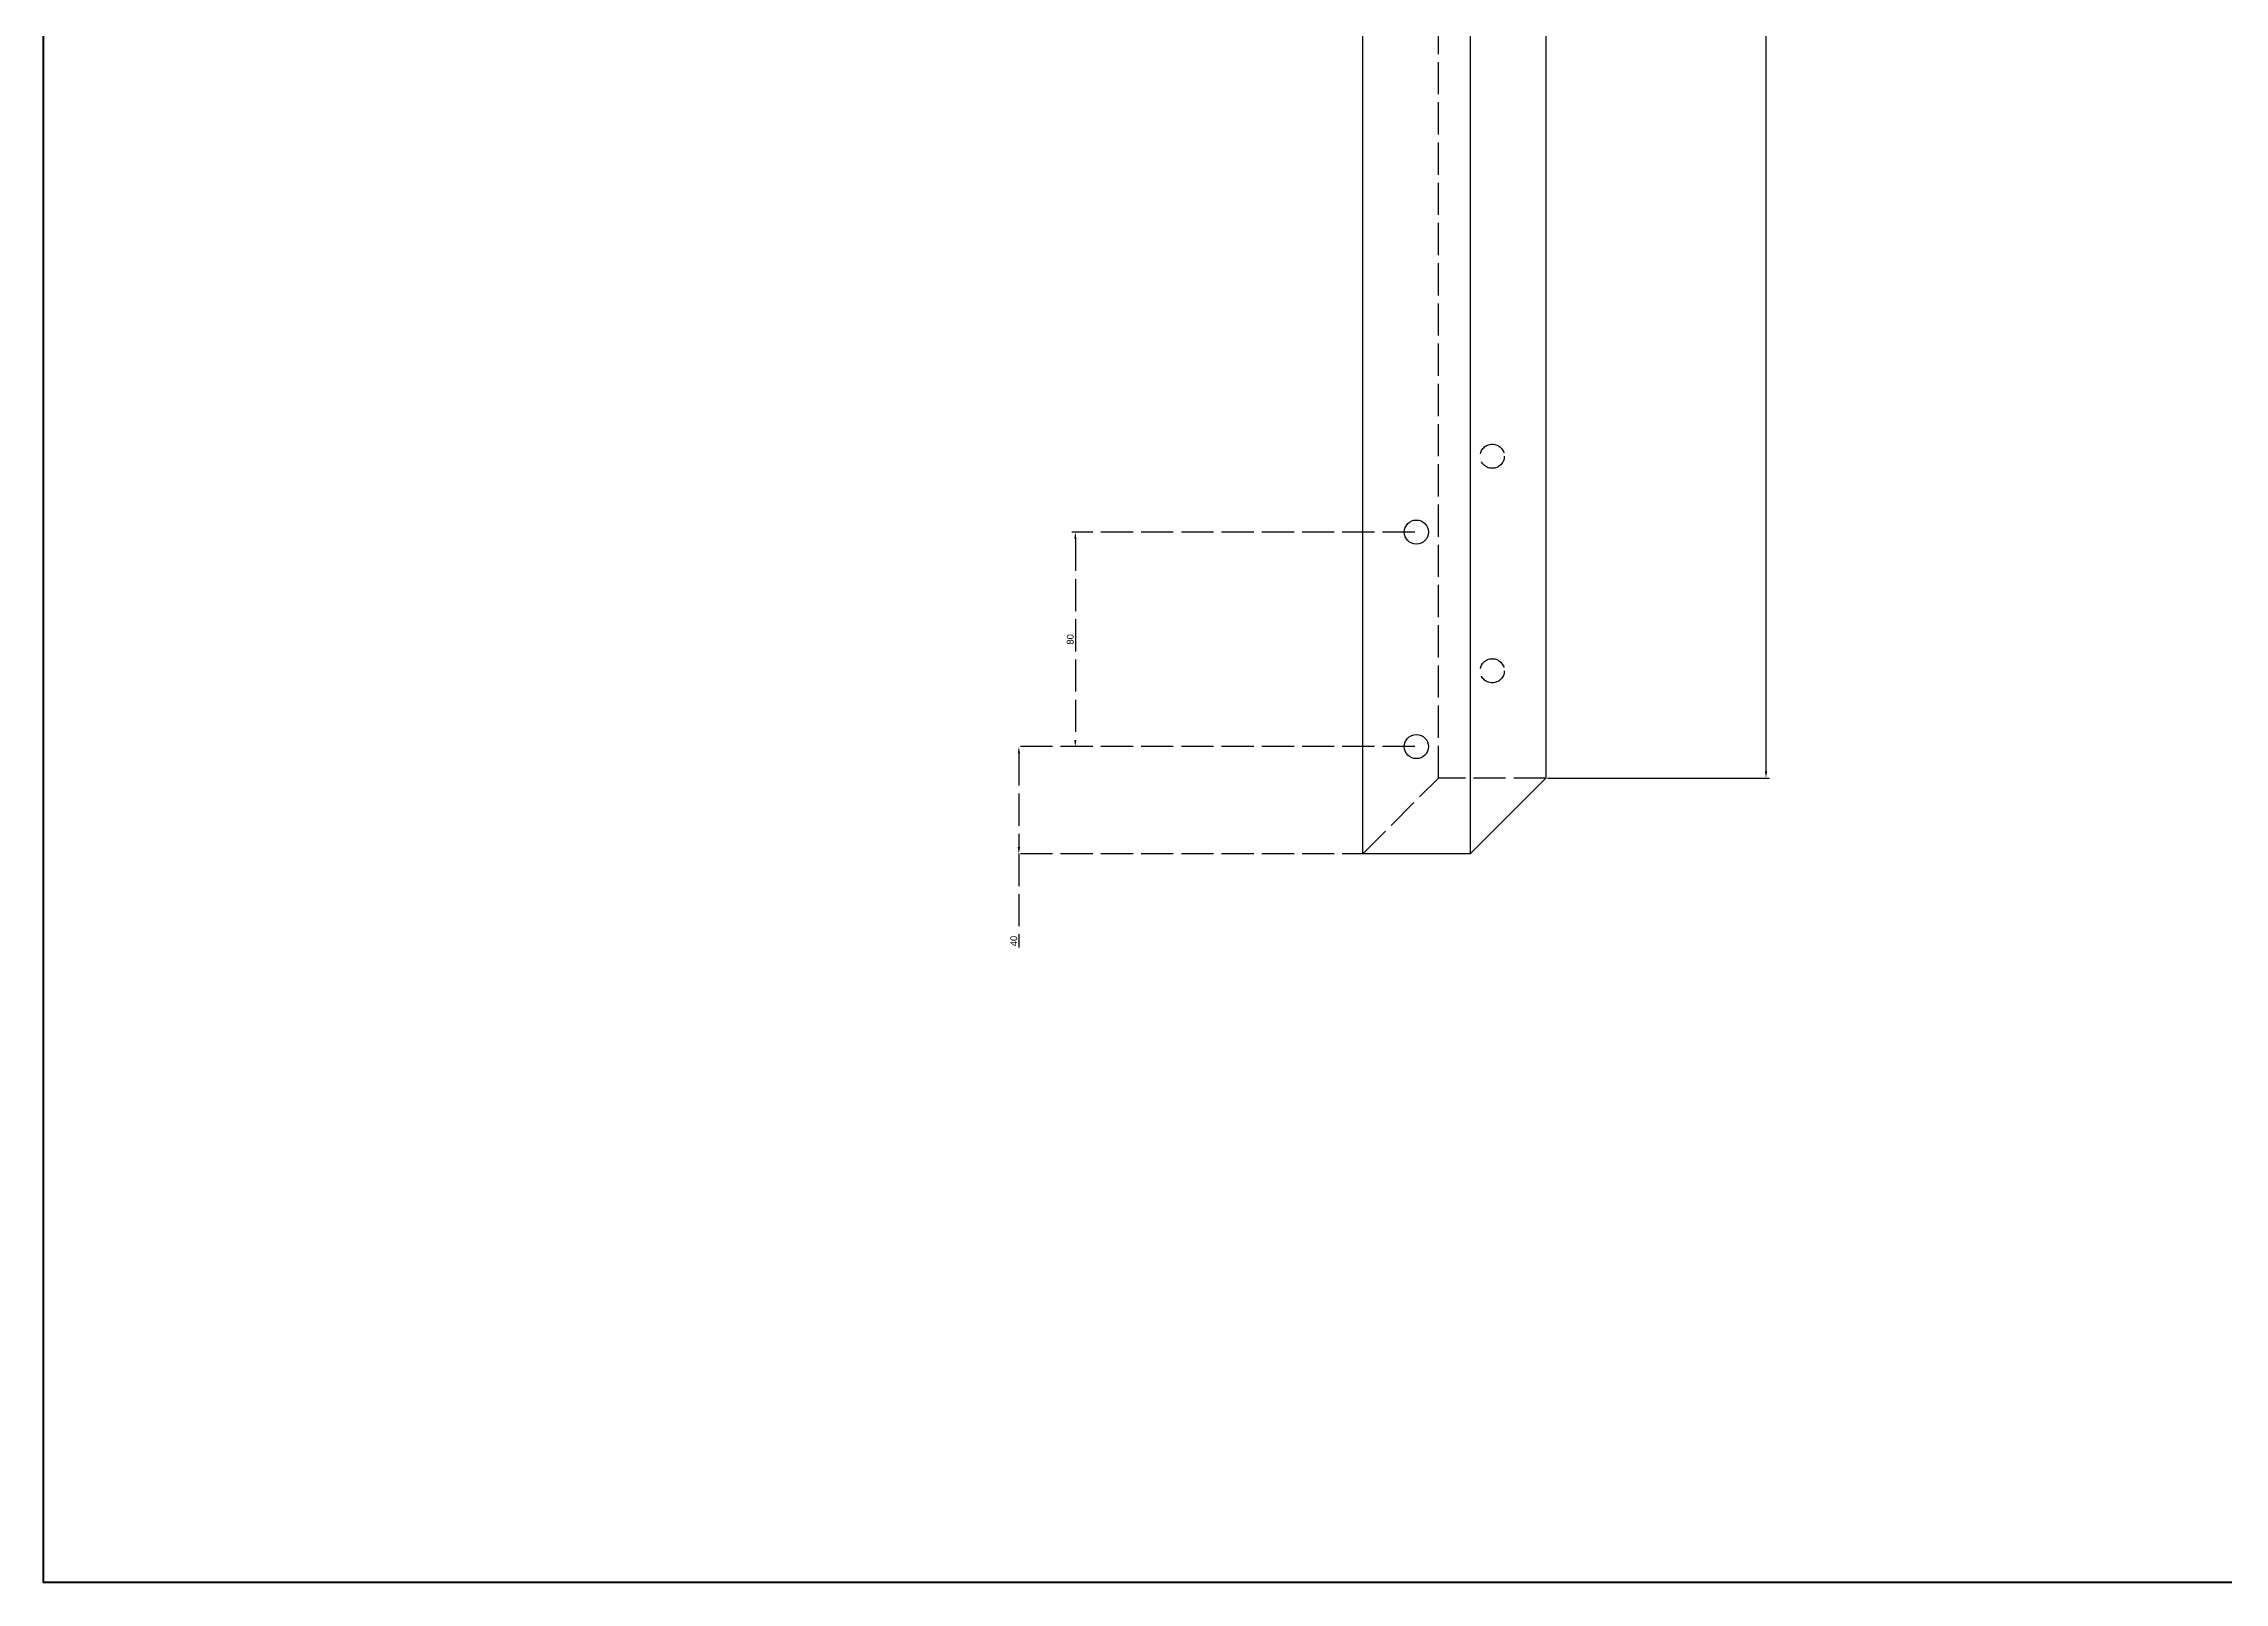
# Model space of a CAD drawing. Header units: millimetres. Extents: x 759 to 5289, y 654 to 5824.
# Drawn here: x 759 to 1572, y 3961 to 4535 of the extents above; entities that cross this region are included whole.
import ezdxf

# ---------------------------------------------------------------- set-up
doc = ezdxf.new("R2010")
doc.units = ezdxf.units.MM
doc.linetypes.add('ACAD_ISO02W100', pattern=[15, 12, -3])
doc.styles.get("Standard").update_dxf_attribs({"font": 'arial.ttf'})
doc.dimstyles.new('ISO-25', dxfattribs={"dimtxt": 2.5, "dimasz": 2.5, "dimexe": 1.25, "dimexo": 0.625, "dimtad": 1, "dimtxsty": 'Standard', "dimcen": 2.5, "dimadec": 0, "dimazin": 0, "dimtfac": 1, "dimtmove": 0, "dimatfit": 3, "dimfxl": 1, "dimarcsym": 0})

# ---------------------------------------------------------------- blocks, each defined once
blk = doc.blocks.new('*D30')
at = {"color": 0, "linetype": 'ACAD_ISO02W100', "lineweight": -2, "transparency": 16777216}
for p, q in [((1269.69, 4353.04), (1141.92, 4353.04)), ((1143.17, 4350.54), (1143.17, 4275.54)), ((1269.69, 4273.04), (1141.92, 4273.04))]:
    blk.add_line(p, q, dxfattribs=at)
at = {"color": 0, "linetype": 'ACAD_ISO02W100', "transparency": 16777216}
for points in [[(1142.75, 4350.54), (1143.58, 4350.54), (1143.17, 4353.04)], [(1142.75, 4275.54), (1143.58, 4275.54), (1143.17, 4273.04)]]:
    blk.add_solid(points, dxfattribs=at)
at = {"layer": 'Defpoints', "color": 0, "linetype": 'ACAD_ISO02W100', "transparency": 16777216}
for p in [(1270.31, 4353.04), (1143.17, 4273.04), (1270.31, 4273.04)]:
    blk.add_point(p, dxfattribs=at)
at = {"color": 0, "linetype": 'ACAD_ISO02W100', "lineweight": 100, "transparency": 16777216, "insert": (1141.27, 4313.04), "char_height": 2.5, "attachment_point": 5, "rotation": 90}
blk.add_mtext('80', dxfattribs=at)
blk = doc.blocks.new('*D31')
at = {"color": 0, "linetype": 'ACAD_ISO02W100', "lineweight": -2, "transparency": 16777216}
for p, q in [((1269.69, 4273.04), (1120.87, 4273.04)), ((1122.12, 4270.54), (1122.12, 4235.54)), ((1269.69, 4233.04), (1120.87, 4233.04)), ((1122.12, 4233.04), (1122.12, 4198.07))]:
    blk.add_line(p, q, dxfattribs=at)
at = {"color": 0, "linetype": 'ACAD_ISO02W100', "transparency": 16777216}
for points in [[(1121.7, 4270.54), (1122.54, 4270.54), (1122.12, 4273.04)], [(1121.7, 4235.54), (1122.54, 4235.54), (1122.12, 4233.04)]]:
    blk.add_solid(points, dxfattribs=at)
at = {"layer": 'Defpoints', "color": 0, "linetype": 'ACAD_ISO02W100', "transparency": 16777216}
for p in [(1122.12, 4273.04), (1270.31, 4273.04), (1270.31, 4233.04)]:
    blk.add_point(p, dxfattribs=at)
at = {"color": 0, "linetype": 'ACAD_ISO02W100', "lineweight": 100, "transparency": 16777216, "insert": (1120.22, 4200.53), "char_height": 2.5, "attachment_point": 5, "rotation": 90}
blk.add_mtext('40', dxfattribs=at)
blk = doc.blocks.new('*D32')
at = {"color": 0, "lineweight": -2, "transparency": 16777216}
for p, q in [((1319.22, 5061.33), (1401.9, 5061.33)), ((1400.65, 5058.83), (1400.65, 4263.83)), ((1319.22, 4261.33), (1401.9, 4261.33))]:
    blk.add_line(p, q, dxfattribs=at)
at = {"color": 0, "transparency": 16777216}
for points in [[(1400.24, 5058.83), (1401.07, 5058.83), (1400.65, 5061.33)], [(1400.24, 4263.83), (1401.07, 4263.83), (1400.65, 4261.33)]]:
    blk.add_solid(points, dxfattribs=at)
at = {"layer": 'Defpoints', "color": 0, "transparency": 16777216}
for p in [(1318.59, 5061.33), (1318.59, 4261.33), (1400.65, 4261.33)]:
    blk.add_point(p, dxfattribs=at)
at = {"color": 0, "lineweight": 100, "transparency": 16777216, "insert": (1398.75, 4661.33), "char_height": 2.5, "attachment_point": 5, "rotation": 90}
blk.add_mtext('800', dxfattribs=at)

msp = doc.modelspace()

# ---------------------------------------------------------------- linework, layer by layer
for p, q in [((1318.595, 5061.326), (1318.595, 4261.326)), ((1250.311, 4233.042), (1250.311, 5033.042)), ((1290.311, 5033.042), (1290.311, 4233.042)), ((1290.311, 4233.042), (1318.595, 4261.326)), ((1290.311, 4233.042), (1250.311, 4233.042))]:
    msp.add_line(p, q)
at = {"linetype": 'ACAD_ISO02W100'}
for p, q in [((1278.595, 4261.326), (1278.595, 5033.042)), ((1250.311, 4233.042), (1278.595, 4261.326)), ((1318.595, 4261.326), (1278.595, 4261.326))]:
    msp.add_line(p, q, dxfattribs=at)
at = {"lineweight": 100}
msp.add_lwpolyline([(758.531, 5577.799), (2384.552, 5577.799), (2384.552, 3961.338), (758.531, 3961.338)], close=True, dxfattribs=at)
at = {"linetype": 'ACAD_ISO02W100'}
for centre in [(1298.595, 4381.326), (1298.595, 4301.326)]:
    msp.add_circle(centre, 4.5, dxfattribs=at)
for centre in [(1270.311, 4353.042), (1270.311, 4273.042)]:
    msp.add_circle(centre, 4.5)

# ---------------------------------------------------------------- dimensions: what is measured, and where the dimension line sits
at = {"lineweight": 100}
dim = msp.add_linear_dim(base=(1400.655, 4261.326), p1=(1318.595, 5061.326), p2=(1318.595, 4261.326), angle=90, dimstyle='ISO-25', dxfattribs=at)
dim.commit()
dim.dimension.update_dxf_attribs({"geometry": '*D32', "text_midpoint": (1398.753, 4661.326)})
at = {"linetype": 'ACAD_ISO02W100', "lineweight": 100}
dim = msp.add_linear_dim(base=(1143.167, 4273.042), p1=(1270.311, 4353.042), p2=(1270.311, 4273.042), angle=90, dimstyle='ISO-25', dxfattribs=at)
dim.commit()
dim.dimension.update_dxf_attribs({"geometry": '*D30', "text_midpoint": (1141.266, 4313.042)})
dim = msp.add_linear_dim(base=(1122.12, 4273.042), p1=(1270.311, 4233.042), p2=(1270.311, 4273.042), angle=90, dimstyle='ISO-25', dxfattribs=at)
dim.commit()
dim.dimension.update_dxf_attribs({"geometry": '*D31', "text_midpoint": (1122.12, 4200.53), "dimtype": 160})

doc.saveas('drawing.dxf')
